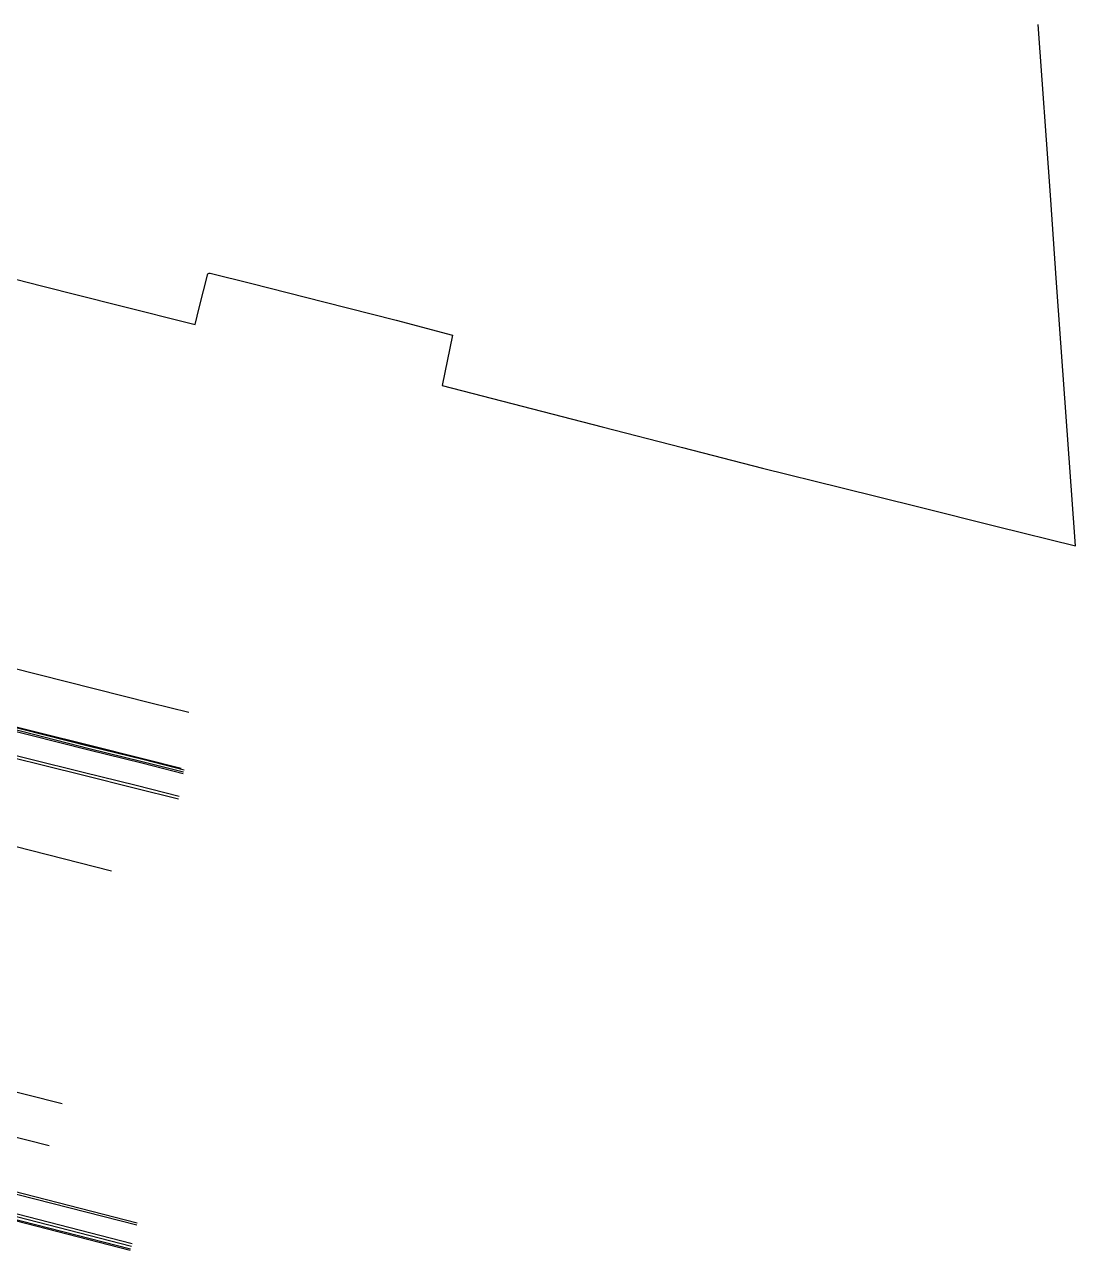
# Model space of a CAD drawing. Header units: metres. Extents: x 585772 to 587013, y 4140825 to 4141582.
# Drawn here: x 586381.59 to 586411.5, y 4141466.43 to 4141501.34 of the extents above; entities that cross this region are included whole.
import ezdxf

# ---------------------------------------------------------------- set-up
doc = ezdxf.new("R2010")
doc.units = ezdxf.units.M
doc.header["$MEASUREMENT"] = 0
for name, color, linetype, lineweight in [('BACK_OF_CURB', 5, 'Continuous', 30), ('BOTTOM_OF_CURB', 3, 'Continuous', 30), ('BUILDING', 1, 'Continuous', 30), ('FOOT_PATH', 2, 'Continuous', 30), ('GUTTER', 30, 'Continuous', 30), ('PAINT_STRIPE', 4, 'Continuous', 30), ('TOP_OF_CURB', 1, 'Continuous', 30)]:
    doc.layers.add(name, color=color, linetype=linetype, lineweight=lineweight)
doc.layers.add('PAVED_ROAD', color=140, linetype='Continuous', lineweight=30, true_color=0x38a9ff)

msp = doc.modelspace()

# ---------------------------------------------------------------- linework, layer by layer
at = {"layer": 'BACK_OF_CURB'}
for points in [[(586386.127356, 4141480.108394, -20.465866), (586384.949628, 4141480.406389, -20.474), (586383.437971, 4141480.778824, -20.477), (586380.885132, 4141481.427509, -20.489591)], [(586380.737147, 4141467.465003, -20.471), (586384.606815, 4141466.471665, -20.452)]]:
    msp.add_polyline3d(points, dxfattribs=at)
at = {"layer": 'BOTTOM_OF_CURB'}
for points in [[(586386.105096, 4141480.00387, -20.61532), (586384.923757, 4141480.302778, -20.623), (586383.412143, 4141480.675202, -20.626), (586380.856359, 4141481.320409, -20.641843)], [(586380.776707, 4141467.620035, -20.621), (586384.646597, 4141466.626641, -20.602)]]:
    msp.add_polyline3d(points, dxfattribs=at)
at = {"layer": 'BUILDING'}
msp.add_polyline3d([(586379.879317, 4141494.452375, -19.393367), (586382.067032, 4141493.90042, -19.392108), (586384.254747, 4141493.348465, -19.387261), (586386.442461, 4141492.79651, -19.378317), (586386.555314, 4141493.266178, -19.377521), (586386.807487, 4141494.238095, -19.37), (586386.845319, 4141494.257879, -19.369), (586386.868535, 4141494.2596, -19.369), (586388.053127, 4141493.962065, -19.364), (586390.107931, 4141493.441274, -19.356), (586392.162736, 4141492.920483, -19.35061), (586393.765258, 4141492.49541, -19.350343), (586393.472064, 4141491.061085, -19.347458), (586395.752311, 4141490.473006, -19.335514), (586398.032558, 4141489.884927, -19.322429), (586400.312805, 4141489.296848, -19.312746), (586402.593052, 4141488.708769, -19.306475), (586404.820066, 4141488.154289, -19.303852), (586407.047081, 4141487.599809, -19.301273), (586409.274096, 4141487.045329, -19.297), (586411.50111, 4141486.490849, -19.363), (586411.322665, 4141488.986893, -19.199), (586411.144221, 4141491.482938, -19.23483), (586410.965776, 4141493.978983, -19.259269), (586410.787331, 4141496.475027, -19.246223), (586410.439669, 4141501.338059, -19.410367)], dxfattribs=at)
at = {"layer": 'FOOT_PATH'}
for points in [[(586379.579643, 4141483.433725, -20.476367), (586385.185466, 4141482.017743, -20.446), (586386.262416, 4141481.756319, -20.44)], [(586386.045042, 4141480.15541, -20.461), (586384.955778, 4141480.43102, -20.466), (586383.443934, 4141480.803502, -20.474), (586380.379382, 4141481.567208, -20.487)], [(586384.589842, 4141466.426961, -20.456), (586380.720312, 4141467.420264, -20.477456)]]:
    msp.add_polyline3d(points, dxfattribs=at)
at = {"layer": 'GUTTER'}
for points in [[(586385.986886, 4141479.355214, -20.563034), (586384.764389, 4141479.664536, -20.569), (586383.253923, 4141480.036678, -20.578618), (586380.18582, 4141480.801269, -20.593977)], [(586384.779768, 4141467.145422, -20.565), (586380.909135, 4141468.139007, -20.588)]]:
    msp.add_polyline3d(points, dxfattribs=at)
at = {"layer": 'PAINT_STRIPE', "extrusion": (-0.004671, 0.001187, 0.999988), "elevation": 2156.529468, "flags": 128}
msp.add_lwpolyline([(586367.517468, 4141480.154079), (586377.572553, 4141477.598901)], dxfattribs=at)
at = {"layer": 'PAINT_STRIPE'}
for points in [[(586382.657386, 4141470.60211, -20.499), (586373.355166, 4141472.94723, -20.54675), (586364.052946, 4141475.29235, -20.59514), (586357.506057, 4141476.974578, -20.6325), (586350.959169, 4141478.656806, -20.67037), (586344.41228, 4141480.339034, -20.71155), (586336.117928, 4141482.202646, -20.766498), (586327.823575, 4141484.066257, -20.822)], [(586327.610597, 4141483.417209, -20.832), (586338.514337, 4141480.46684, -20.766066), (586346.611628, 4141478.425668, -20.721), (586354.708919, 4141476.384496, -20.679688), (586362.806209, 4141474.343324, -20.6355), (586370.9035, 4141472.302152, -20.588515), (586382.28699, 4141469.411778, -20.527)]]:
    msp.add_polyline3d(points, dxfattribs=at)
at = {"layer": 'PAVED_ROAD'}
for points in [[(586385.967243, 4141479.277581, -20.563034), (586384.744989, 4141479.586842, -20.569), (586383.234662, 4141479.958949, -20.578618), (586380.1662, 4141480.72363, -20.593977)], [(586384.795073, 4141467.205047, -20.565), (586380.924356, 4141468.198654, -20.588)]]:
    msp.add_polyline3d(points, dxfattribs=at)
at = {"layer": 'TOP_OF_CURB'}
for points in [[(586386.111683, 4141480.046454, -20.465866), (586384.934149, 4141480.344399, -20.474), (586383.422461, 4141480.716842, -20.477), (586380.870046, 4141481.36542, -20.489591)], [(586380.756927, 4141467.542519, -20.471), (586384.626706, 4141466.549153, -20.452)]]:
    msp.add_polyline3d(points, dxfattribs=at)

doc.saveas('drawing.dxf')
